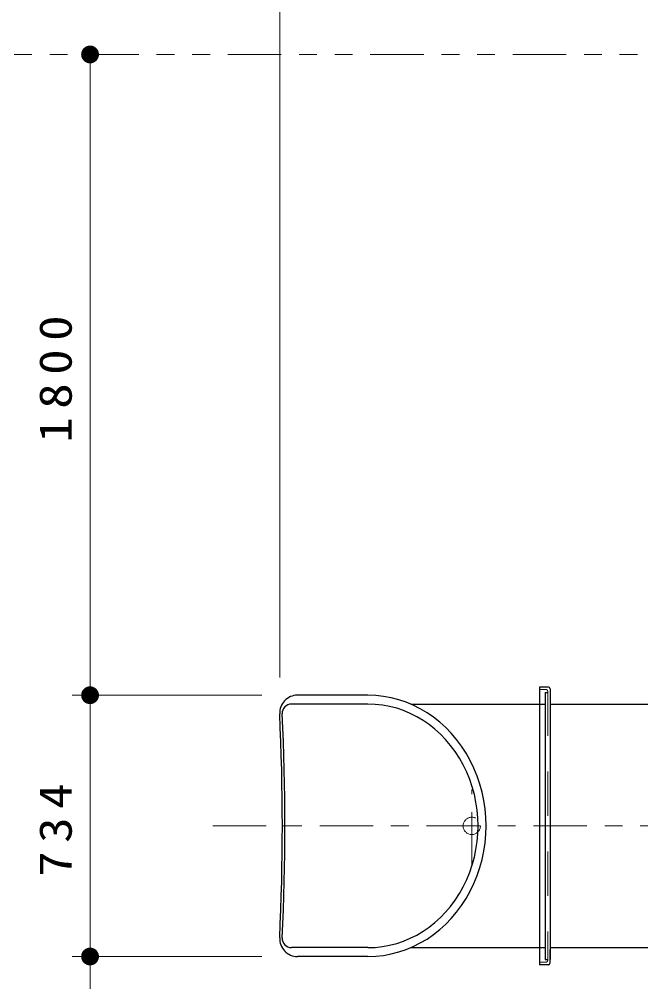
# Model space of a CAD drawing. Units: millimetres on the paper, scale 1:50. Extents: x -385 to 840, y 0 to 267.
# Drawn here: x -345.2 to -310.3, y 156.9 to 211 of the extents above; entities that cross this region are included whole.
import ezdxf

# ---------------------------------------------------------------- set-up
doc = ezdxf.new("R2010")
doc.units = ezdxf.units.MM
for name, pattern in [('USER1', [4.5, 2.5, -2]), ('USER2', [6, 3, -1, 1, -1]), ('USER3', [8, 3, -1, 1, -1, 1, -1])]:
    doc.linetypes.add(name, pattern=pattern)
doc.layers.add('1_50', color=7, linetype='Continuous', lineweight=25)
doc.styles.add('ＭＳ ゴシック', font='')
doc.styles.get('ＭＳ ゴシック').set_extended_font_data('MS Gothic')

# ---------------------------------------------------------------- blocks, each defined once
blk = doc.blocks.new('filled_dot')
at = {"color": 0, "linetype": 'Continuous', "lineweight": -2, "const_width": 1.25}
blk.add_lwpolyline([(-0.625, 0, 1), (0.625, 0, 1)], format="xyb", close=True, dxfattribs=at)

msp = doc.modelspace()

# ---------------------------------------------------------------- linework, layer by layer
at = {"layer": '1_50', "lineweight": 13}
for p, q in [((-330.62, 174.032), (-330.62, 244.566)), ((-341.268, 209.032), (-341.268, 173.032)), ((-331.62, 173.032), (-342.268, 173.032)), ((-341.268, 158.352), (-341.268, 173.032)), ((-331.62, 158.352), (-342.268, 158.352)), ((-341.268, 122.352), (-341.268, 158.352))]:
    msp.add_line(p, q, dxfattribs=at)
at = {"layer": '1_50', "linetype": 'USER3', "lineweight": 13}
msp.add_line((-349.532, 209.032), (-289.744, 209.032), dxfattribs=at)
at = {"layer": '1_50', "color": 140}
for p, q in [((-315.533, 173.492), (-316.033, 173.492)), ((-316.033, 173.492), (-316.033, 157.892)), ((-315.713, 173.192), (-315.713, 158.192)), ((-315.713, 173.192), (-315.573, 173.192)), ((-315.433, 173.392), (-315.433, 172.632)), ((-315.433, 173.192), (-315.433, 158.192)), ((-325.665, 172.532), (-329.965, 172.532)), ((-325.665, 173.032), (-329.621, 173.032)), ((-323.257, 172.532), (-315.713, 172.532)), ((-315.433, 172.632), (-315.433, 158.752)), ((-315.433, 172.532), (-307.111, 172.532)), ((-325.665, 158.852), (-329.965, 158.852)), ((-323.257, 158.852), (-315.713, 158.852)), ((-315.433, 158.852), (-307.111, 158.852)), ((-315.433, 157.992), (-315.433, 158.752)), ((-325.665, 158.352), (-329.621, 158.352)), ((-315.713, 158.192), (-315.573, 158.192)), ((-315.533, 157.892), (-316.033, 157.892))]:
    msp.add_line(p, q, dxfattribs=at)
at = {"layer": '1_50', "color": 140, "linetype": 'USER1', "lineweight": 13}
for p, q in [((-315.673, 173.352), (-316.033, 173.352)), ((-315.573, 173.252), (-315.573, 158.132)), ((-315.673, 158.032), (-316.033, 158.032))]:
    msp.add_line(p, q, dxfattribs=at)
at = {"layer": '1_50', "linetype": 'USER2', "lineweight": 13}
msp.add_line((-319.833, 163.466), (-319.833, 167.742), dxfattribs=at)
at = {"layer": '1_50', "color": 4, "linetype": 'USER2', "lineweight": 13}
msp.add_line((-334.371, 165.692), (-300.55, 165.692), dxfattribs=at)
at = {"layer": '1_50', "color": 4, "lineweight": 13}
for p, q in [((-330.471, 165.692), (-330.413, 165.692)), ((-330.413, 165.692), (-330.326, 165.692)), ((-330.231, 165.692), (-330.327, 165.692)), ((-330.231, 165.692), (-330.191, 165.692)), ((-330.191, 165.692), (-330.171, 165.692))]:
    msp.add_line(p, q, dxfattribs=at)
at = {"layer": '1_50', "linetype": 'USER1', "lineweight": 13}
msp.add_circle((-319.833, 165.692), 0.486, dxfattribs=at)
at = {"layer": '1_50', "color": 140, "linetype": 'USER1', "lineweight": 13}
for centre, start, end in [((-315.673, 173.252), 0, 90), ((-315.673, 158.132), 270, 0)]:
    msp.add_arc(centre, 0.1, start, end, dxfattribs=at)
at = {"layer": '1_50', "color": 140}
for centre, radius, start, end in [((-315.533, 173.392), 0.1, 0, 90), ((-329.621, 172.032), 1, 90, 182.7349), ((-329.965, 172.015), 0.516, 90, 182.7349), ((-462.341, 165.692), 131.871, 357.26508, 2.73492), ((-462.341, 165.692), 132.011, 357.26508, 2.73492), ((-329.621, 159.352), 1, 177.2651, 270), ((-329.965, 159.368), 0.516, 177.2651, 270), ((-315.533, 157.992), 0.1, 270, 0)]:
    msp.add_arc(centre, radius, start, end, dxfattribs=at)
for major_axis in [(0, -7.34), (0, -6.84)]:
    msp.add_ellipse((-325.665, 165.692), major_axis=major_axis, ratio=0.904115, start_param=6.283185, end_param=9.424778, dxfattribs=at)

# ---------------------------------------------------------------- block references
at = {"layer": '1_50', "lineweight": 13, "xscale": 0.4, "yscale": 0.4}
for p, rotation in [((-341.268, 209.032), 270), ((-341.268, 173.032), 270), ((-341.268, 173.032), 90), ((-341.268, 158.352), 270), ((-341.268, 158.352), 90)]:
    msp.add_blockref('filled_dot', p, dxfattribs=dict(at, rotation=rotation))

# ---------------------------------------------------------------- texts
at = {"layer": '1_50', "char_height": 1.833, "attachment_point": 8, "rotation": 90, "style": 'ＭＳ ゴシック'}
for s, insert in [('\\T1.33;\\W1.15;1800', (-342.268, 191.032)), ('\\T1.33;\\W1.15;734', (-342.268, 165.692))]:
    msp.add_mtext(s, dxfattribs=dict(at, insert=insert))

doc.saveas('drawing.dxf')
